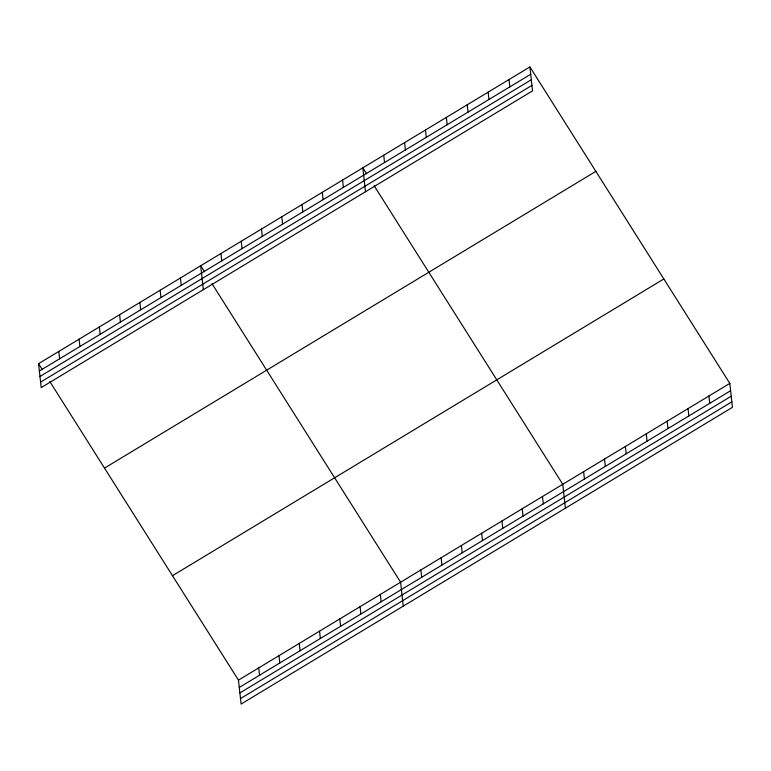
<?xml version="1.0" encoding="UTF-8"?>
<svg xmlns="http://www.w3.org/2000/svg" width="771" height="771" viewBox="0 0 771 771"><rect width="100%" height="100%" fill="white"/><g stroke="black" fill="none" stroke-linecap="round" stroke-linejoin="round"><path stroke-width="1.16" d="M529.899 66.942L532.539 90.872L41.191 387.601L38.55 363.671L529.899 66.942L729.809 383.399L732.45 407.329L241.101 704.058L238.461 680.128L49.855 381.578M39.36 371.005L530.708 74.267M39.967 376.479L531.315 79.75M40.584 382.127L531.932 85.388M104.519 468.103L595.867 171.374M172.492 575.696L663.841 278.967M238.461 680.128L729.809 383.399M239.27 687.462L730.619 390.724M239.877 692.936L731.226 396.207M240.494 698.584L731.843 401.845M366.611 173.803L362.842 167.827L365.483 191.757M374.147 185.734L562.753 484.284L565.394 508.214M204.469 271.72L200.691 265.754L203.332 289.684M212.006 283.661L400.602 582.211L403.243 606.131M38.55 363.671L42.318 369.646M708.925 396.015L709.734 403.339M688.04 408.62L688.85 415.945M667.166 421.236L667.975 428.56M646.281 433.842L647.091 441.166M625.397 446.457L626.206 453.782M604.512 459.063L605.322 466.388M583.628 471.679L584.437 479.003M509.014 79.558L509.824 86.882M542.485 496.524L543.295 503.858M488.139 92.163L488.939 99.488M522.218 508.764L523.027 516.098M467.255 104.779L468.064 112.103M501.95 521.013L502.75 528.337M446.37 117.385L447.18 124.709M481.673 533.253L482.482 540.577M425.486 130L426.296 137.325M461.405 545.492L462.215 552.817M404.602 142.606L405.411 149.94M441.137 557.732L441.947 565.056M383.727 155.222L384.536 162.546M420.87 569.971L421.679 577.296M342.575 180.077L343.384 187.401M380.334 594.451L381.144 601.775M322.307 192.316L323.116 199.641M360.067 606.69L360.876 614.015M302.039 204.556L302.849 211.88M339.799 618.93L340.609 626.254M281.772 216.796L282.581 224.12M319.531 631.17L320.341 638.494M261.504 229.035L262.304 236.36M299.264 643.409L300.073 650.734M241.236 241.275L242.036 248.599M278.996 655.649L279.806 662.973M220.959 253.514L221.769 260.839M258.728 667.888L259.538 675.213M180.424 277.994L181.233 285.318M160.156 290.233L160.966 297.558M139.888 302.473L140.698 309.797M119.621 314.713L120.43 322.037M99.353 326.952L100.163 334.277M79.085 339.192L79.895 346.526M58.818 351.431L59.627 358.766"/></g></svg>
